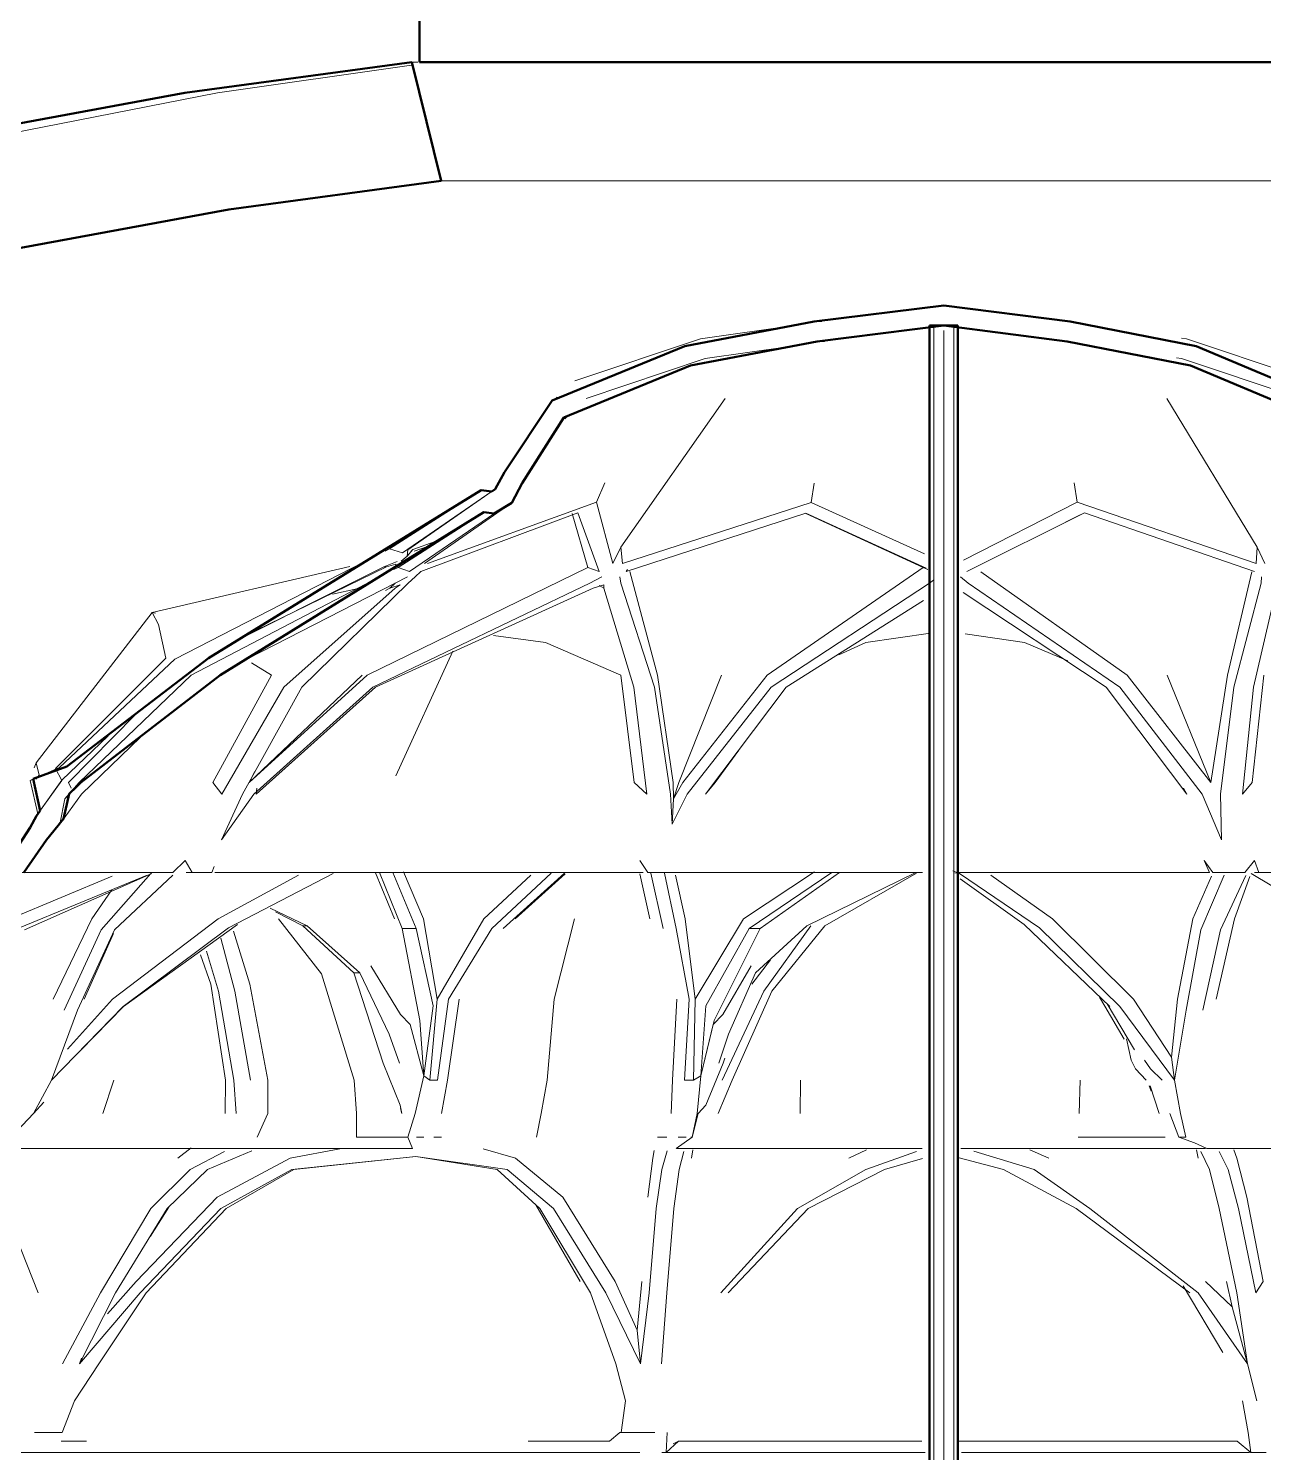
# Model space of a CAD drawing. Header units: metres. Extents: x 10 to 831, y 10 to 584.
# Drawn here: x 153.6 to 202.7, y 316.3 to 373 of the extents above; entities that cross this region are included whole.
import ezdxf

# ---------------------------------------------------------------- set-up
doc = ezdxf.new("R2010")
doc.units = ezdxf.units.M
doc.layers.add('CUT', color=7, linetype='Continuous', lineweight=50)
doc.layers.add('VIS', color=8, linetype='Continuous', lineweight=13)

msp = doc.modelspace()

# ---------------------------------------------------------------- linework, layer by layer
at = {"layer": 'CUT'}
for p, q in [((169.1428, 371.63), (169.1428, 391.63)), ((168.8344, 371.63), (159.808, 370.4124)), ((170, 366.9072), (168.8344, 371.63)), ((179.5716, 371.63), (169.1428, 371.63)), ((210.8572, 371.63), (179.5716, 371.63)), ((159.808, 370.4124), (150.9292, 368.774)), ((161.5504, 365.7696), (170, 366.9072)), ((153.2712, 364.2396), (161.5504, 365.7696)), ((184.8444, 361.31), (190, 361.9532)), ((190, 361.9532), (195.0332, 361.3092)), ((179.7036, 360.3336), (184.8444, 361.31)), ((190, 361.1468), (184.9624, 360.5184)), ((189.44, 271.9868), (189.44, 361.1468)), ((189.44, 361.1468), (189.604, 361.1468)), ((189.604, 361.1468), (190, 361.1468)), ((190, 361.1468), (190.396, 361.1468)), ((194.9092, 360.5184), (190, 361.1468)), ((190.396, 361.1468), (190.56, 361.1468)), ((190.56, 361.1468), (190.56, 271.9868)), ((195.0332, 361.3092), (200.0472, 360.3304)), ((184.9624, 360.5184), (179.9252, 359.5596)), ((199.818, 359.558), (194.9092, 360.5184)), ((174.4132, 358.1676), (179.7036, 360.3336)), ((200.0472, 360.3304), (205.1924, 358.1664)), ((179.9252, 359.5596), (174.8872, 357.492)), ((204.7272, 357.4876), (199.818, 359.558)), ((172.524, 355.31), (174.4132, 358.1676)), ((174.8872, 357.492), (173.22, 354.8724)), ((172.1512, 354.6404), (172.524, 355.31)), ((173.22, 354.8724), (172.812, 354.0992)), ((160.7424, 347.9084), (171.6, 354.5952)), ((171.6, 354.5952), (172.0132, 354.5464)), ((172.0132, 354.5464), (172.1512, 354.6404)), ((171.7024, 353.718), (161.214, 347.2408)), ((172.118, 353.6724), (171.7024, 353.718)), ((172.812, 354.0992), (172.118, 353.6724)), ((155.1048, 343.6016), (160.7424, 347.9084)), ((161.214, 347.2408), (155.6664, 342.9736)), ((153.7724, 343.1104), (155.1048, 343.6016)), ((154.042, 341.8376), (153.7724, 343.1104)), ((155.6664, 342.9736), (155.202, 342.5132)), ((155.202, 342.5132), (154.9764, 341.5228)), ((153.8992, 341.6428), (154.034, 341.8252)), ((154.034, 341.8252), (154.042, 341.8376)), ((153.0372, 340.2368), (153.642, 341.1712)), ((153.642, 341.1712), (153.8992, 341.6428)), ((154.7612, 341.2568), (154.2988, 340.6864)), ((154.8508, 341.3728), (154.7612, 341.2568)), ((154.9764, 341.5228), (154.8508, 341.3728)), ((154.2988, 340.6864), (153.3996, 339.3888))]:
    msp.add_line(p, q, dxfattribs=at)
at = {"layer": 'VIS'}
for p, q in [((169.1428, 371.63), (169.1428, 391.63)), ((168.8344, 371.63), (159.808, 370.4124)), ((168.8156, 371.514), (161.104, 370.4124)), ((169.07, 371.63), (168.8344, 371.63)), ((170, 366.9072), (168.8344, 371.63)), ((169.1428, 371.63), (169.2468, 371.63)), ((169.1428, 371.63), (179.5716, 371.63)), ((169.6272, 371.63), (169.2608, 371.63)), ((169.6272, 371.63), (169.4244, 371.6008)), ((169.676, 371.63), (169.8536, 371.63)), ((169.8536, 371.63), (170.3652, 371.63)), ((171.0156, 371.63), (170.3772, 371.63)), ((171.2012, 371.63), (171.0156, 371.63)), ((171.334, 371.63), (171.9372, 371.63)), ((171.9372, 371.63), (172.8212, 371.63)), ((173.6976, 371.63), (172.8312, 371.63)), ((174.1116, 371.63), (173.6976, 371.63)), ((174.3524, 371.63), (175.2516, 371.63)), ((175.2516, 371.63), (176.4484, 371.63)), ((177.4908, 371.63), (176.4552, 371.63)), ((178.1052, 371.63), (177.4908, 371.63)), ((178.4372, 371.63), (179.5716, 371.63)), ((179.5716, 371.63), (180.9988, 371.63)), ((179.5716, 371.63), (210.8572, 371.63)), ((182.1364, 371.63), (181.002, 371.63)), ((182.9092, 371.63), (182.1364, 371.63)), ((183.31, 371.63), (184.6016, 371.63)), ((184.6016, 371.63), (186.1628, 371.63)), ((187.318, 371.63), (186.162, 371.63)), ((188.1964, 371.63), (187.318, 371.63)), ((188.6388, 371.63), (190, 371.63)), ((190, 371.63), (191.588, 371.63)), ((192.682, 371.63), (191.5836, 371.63)), ((193.6068, 371.63), (192.682, 371.63)), ((194.0604, 371.63), (195.3984, 371.63)), ((195.3984, 371.63), (196.9052, 371.63)), ((197.8636, 371.63), (196.8976, 371.63)), ((198.7712, 371.63), (197.8636, 371.63)), ((199.2052, 371.63), (200.4284, 371.63)), ((200.4284, 371.63), (201.752, 371.63)), ((202.5092, 371.63), (201.7412, 371.63)), ((203.338, 371.63), (202.5092, 371.63)), ((159.808, 370.4124), (150.9292, 368.774)), ((161.104, 370.4124), (152.7856, 368.774)), ((161.5504, 365.7696), (170, 366.9072)), ((170, 366.9072), (170.0428, 366.9072)), ((170.0428, 366.9072), (170.1712, 366.9072)), ((170.1712, 366.9072), (170.3844, 366.9072)), ((170.3844, 366.9072), (170.6816, 366.9072)), ((170.6816, 366.9072), (171.0616, 366.9072)), ((171.0616, 366.9072), (171.5224, 366.9072)), ((171.5224, 366.9072), (172.0624, 366.9072)), ((172.0624, 366.9072), (172.6796, 366.9072)), ((172.6796, 366.9072), (173.3708, 366.9072)), ((173.3708, 366.9072), (174.1328, 366.9072)), ((174.1328, 366.9072), (174.9632, 366.9072)), ((174.9632, 366.9072), (175.858, 366.9072)), ((175.858, 366.9072), (176.8132, 366.9072)), ((176.8132, 366.9072), (177.8248, 366.9072)), ((177.8248, 366.9072), (178.8884, 366.9072)), ((178.8884, 366.9072), (180, 366.9072)), ((180, 366.9072), (181.1544, 366.9072)), ((181.1544, 366.9072), (182.3464, 366.9072)), ((182.3464, 366.9072), (183.5712, 366.9072)), ((183.5712, 366.9072), (184.8236, 366.9072)), ((184.8236, 366.9072), (186.098, 366.9072)), ((186.098, 366.9072), (187.3896, 366.9072)), ((187.3896, 366.9072), (188.692, 366.9072)), ((188.692, 366.9072), (190, 366.9072)), ((190, 366.9072), (191.308, 366.9072)), ((191.308, 366.9072), (192.6104, 366.9072)), ((192.6104, 366.9072), (193.902, 366.9072)), ((193.902, 366.9072), (195.1764, 366.9072)), ((195.1764, 366.9072), (196.4288, 366.9072)), ((196.4288, 366.9072), (197.6536, 366.9072)), ((197.6536, 366.9072), (198.8456, 366.9072)), ((198.8456, 366.9072), (200, 366.9072)), ((200, 366.9072), (201.1116, 366.9072)), ((201.1116, 366.9072), (202.1752, 366.9072)), ((202.1752, 366.9072), (203.1868, 366.9072)), ((153.2712, 364.2396), (161.5504, 365.7696)), ((190, 361.9532), (184.8424, 361.31)), ((190, 361.9532), (184.8444, 361.31)), ((195.0332, 361.3092), (190, 361.9532)), ((184.8444, 361.31), (179.7036, 360.3336)), ((180.3156, 360.6224), (184.1412, 361.168)), ((184.8424, 361.31), (183.458, 361.0464)), ((185.1476, 361.3116), (184.8424, 361.31)), ((184.8444, 361.31), (184.8424, 361.31)), ((190, 361.1468), (184.9604, 360.5184)), ((184.9624, 360.5184), (190, 361.1468)), ((189.44, 271.9868), (189.44, 361.1468)), ((189.44, 361.1468), (189.604, 361.1468)), ((189.44, 361.1468), (189.604, 361.1468)), ((189.604, 272.3884), (189.604, 361.1468)), ((189.604, 361.1468), (189.802, 361.1468)), ((189.604, 361.1468), (190, 361.1468)), ((190.396, 361.1468), (190, 361.1468)), ((190, 361.1468), (194.9092, 360.5184)), ((190, 272.3884), (190, 360.946)), ((190.396, 272.3884), (190.396, 361.1468)), ((190.396, 361.1468), (190.56, 361.1468)), ((190.56, 361.1468), (190.396, 361.1468)), ((190.56, 361.1468), (190.56, 271.9868)), ((195.2452, 361.254), (194.8432, 361.3116)), ((195.0332, 361.3092), (194.8432, 361.3116)), ((200.0472, 360.3304), (195.0332, 361.3092)), ((175.3216, 358.9556), (180.3156, 360.6224)), ((182.0736, 360.7832), (179.7, 360.3316)), ((179.9252, 359.5596), (184.9624, 360.5184)), ((184.9604, 360.5184), (183.9108, 360.318)), ((185.2564, 360.5184), (184.9604, 360.5184)), ((184.9624, 360.5184), (184.9604, 360.5184)), ((195.1256, 360.4616), (194.7316, 360.5184)), ((194.9092, 360.5184), (194.7316, 360.5184)), ((194.9092, 360.5184), (199.818, 359.558)), ((199.6656, 360.6224), (199.4648, 360.6512)), ((204.6452, 358.9556), (199.6656, 360.6224)), ((179.7, 360.3316), (174.408, 358.1628)), ((174.4132, 358.1676), (179.7036, 360.3336)), ((175.7692, 358.2492), (180.5128, 359.8384)), ((182.4412, 360.038), (179.9216, 359.558)), ((180.5128, 359.8384), (183.8728, 360.32)), ((199.4628, 359.8384), (199.2656, 359.8668)), ((204.1944, 358.2492), (199.4628, 359.8384)), ((200.0472, 360.3304), (205.1924, 358.1664)), ((179.9216, 359.558), (174.882, 357.4876)), ((179.9252, 359.5596), (174.8872, 357.492)), ((204.7272, 357.4876), (199.818, 359.558)), ((172.524, 355.31), (174.4132, 358.1676)), ((174.4132, 358.1676), (174.408, 358.1628)), ((174.4828, 358.1604), (174.6228, 358.2932)), ((181.306, 358.2492), (177.1456, 352.3368)), ((198.8732, 358.2492), (202.474, 352.3368)), ((172.5392, 355.3204), (174.0576, 357.63)), ((174.9288, 357.4432), (175.0688, 357.5776)), ((174.8872, 357.492), (173.22, 354.8724)), ((174.8872, 357.492), (174.882, 357.4876)), ((173.2352, 354.8828), (174.5292, 356.9292)), ((172.524, 355.31), (172.1512, 354.6404)), ((172.1672, 354.6516), (172.5392, 355.3204)), ((172.812, 354.0992), (173.22, 354.8724)), ((172.8276, 354.11), (173.2352, 354.8828)), ((176.5168, 354.8936), (176.1896, 354.1208)), ((184.722, 354.11), (184.8472, 354.8828)), ((195.1844, 354.8936), (195.3104, 354.1208)), ((171.6, 354.5952), (160.7424, 347.9084)), ((167.94, 352.2652), (171.618, 354.6064)), ((168.4572, 352.1012), (172.03, 354.558)), ((168.6736, 352.222), (172.1672, 354.6516)), ((171.618, 354.6064), (171.4432, 354.4984)), ((171.618, 354.6064), (171.6, 354.5952)), ((171.6, 354.5952), (172.0132, 354.5464)), ((171.618, 354.6064), (172.03, 354.558)), ((172.1512, 354.6404), (172.0132, 354.5464)), ((172.0132, 354.5464), (172.03, 354.558)), ((172.1672, 354.6516), (172.03, 354.558)), ((172.1672, 354.6516), (172.1512, 354.6404)), ((161.214, 347.2408), (171.7024, 353.718)), ((168.2892, 351.528), (171.7204, 353.7292)), ((168.7444, 351.3672), (172.1348, 353.6836)), ((175.4432, 353.6952), (169.1872, 351.3672)), ((169.338, 351.6836), (172.8276, 354.11)), ((169.4544, 351.6836), (176.1896, 354.1208)), ((171.7204, 353.7292), (171.5456, 353.6212)), ((171.7204, 353.7292), (171.7024, 353.718)), ((172.118, 353.6724), (171.7024, 353.718)), ((171.7204, 353.7292), (172.1348, 353.6836)), ((172.118, 353.6724), (172.812, 354.0992)), ((172.118, 353.6724), (172.1348, 353.6836)), ((172.8276, 354.11), (172.1348, 353.6836)), ((172.8276, 354.11), (172.812, 354.0992)), ((175.8352, 351.528), (175.2096, 353.676)), ((176.2832, 351.3672), (175.4432, 353.6952)), ((176.834, 351.6836), (176.1896, 354.1208)), ((184.722, 354.11), (177.2128, 351.6836)), ((177.3636, 351.3672), (184.5092, 353.6836)), ((189.2972, 351.4888), (184.5092, 353.6836)), ((189.1776, 351.528), (184.5148, 353.668)), ((189.2324, 352.0668), (184.722, 354.11)), ((190.7804, 351.8116), (195.3104, 354.1208)), ((195.5972, 353.6952), (190.9144, 351.3672)), ((195.4316, 353.6108), (194.2496, 353.0248)), ((202.4336, 351.6836), (195.3104, 354.1208)), ((202.362, 351.3672), (195.5972, 353.6952)), ((168.8724, 352.234), (169.7656, 352.5572)), ((167.94, 352.2652), (167.7692, 352.1776)), ((167.94, 352.2652), (168.4572, 352.1012)), ((168.412, 351.7728), (168.6468, 351.9784)), ((168.8724, 352.234), (168.6468, 351.9784)), ((168.6468, 351.9784), (168.6736, 352.222)), ((168.8724, 352.234), (168.8132, 352.1684)), ((169.4524, 352.3636), (168.9284, 352.168)), ((177.1456, 352.3368), (176.834, 351.6836)), ((177.1456, 352.3368), (177.2128, 351.6836)), ((202.474, 352.3368), (202.4336, 351.6836)), ((202.474, 352.3368), (202.7832, 351.6836)), ((166.3664, 351.5604), (158.4976, 349.7352)), ((166.9156, 351.7384), (159.4044, 347.8744)), ((167.8256, 351.5488), (162.6224, 349.0212)), ((167.7152, 351.5444), (164.2504, 349.8104)), ((175.8352, 351.528), (167.0616, 347.2408)), ((167.7152, 351.5444), (168.2504, 351.7636)), ((167.8256, 351.5488), (167.7152, 351.5444)), ((167.8256, 351.5488), (168.1928, 351.6552)), ((168.2892, 351.528), (168.1244, 351.442)), ((168.1928, 351.6552), (168.1988, 351.6056)), ((168.2892, 351.528), (168.7444, 351.3672)), ((169.1872, 351.3672), (168.9664, 351.1524)), ((175.8352, 351.528), (176.2832, 351.3672)), ((177.3636, 351.3672), (177.4168, 351.4476)), ((177.5156, 351.3564), (178.6148, 347.2408)), ((189.1776, 351.528), (182.9768, 347.2408)), ((189.1776, 351.528), (189.3704, 351.4476)), ((191.4816, 351.3492), (197.3, 347.2408)), ((202.2616, 351.3492), (201.2912, 347.2408)), ((167.3016, 351.0136), (160.0576, 347.2408)), ((168.1732, 350.894), (162.2952, 347.8836)), ((168.6864, 350.894), (164.4624, 346.7656)), ((175.9124, 350.894), (167.28, 346.7656)), ((167.9588, 350.694), (168.1732, 350.894)), ((167.9588, 350.694), (168.3652, 350.8272)), ((168.3652, 350.8272), (168.1704, 350.694)), ((168.1732, 350.894), (168.6672, 351.1524)), ((168.6864, 350.894), (168.9664, 351.1524)), ((175.9124, 350.894), (176.3932, 351.1524)), ((176.478, 350.8272), (176.0528, 350.694)), ((176.4736, 350.694), (176.288, 350.812)), ((176.478, 350.8272), (176.4736, 350.694)), ((177.1484, 350.894), (177.1136, 351.1524)), ((177.1484, 350.894), (178.496, 346.7656)), ((189.4276, 350.894), (183.1284, 346.7656)), ((189.4276, 350.894), (189.5964, 351.0232)), ((190.9768, 350.894), (190.6688, 351.1524)), ((190.9768, 350.894), (197.0052, 346.7656)), ((202.6348, 350.894), (201.5504, 346.7656)), ((202.6348, 350.894), (202.65, 351.1524)), ((168.1704, 350.694), (163.7472, 346.7656)), ((166.6424, 350.6772), (165.6816, 350.4668)), ((176.0528, 350.694), (167.3844, 346.7656)), ((167.9588, 350.694), (167.7872, 350.612)), ((176.4736, 350.694), (177.6648, 346.7656)), ((189.1892, 350.2028), (183.7264, 346.7656)), ((190.768, 350.5304), (196.4612, 346.7656)), ((203.236, 350.694), (202.3284, 346.7656)), ((153.8808, 343.7444), (158.4976, 349.7352)), ((158.4976, 349.7352), (158.63, 349.708)), ((158.7612, 349.2504), (158.4976, 349.7352)), ((159.0468, 347.9144), (158.7612, 349.2504)), ((163.2188, 349.4216), (160.7688, 347.9092)), ((163.7556, 349.5628), (162.2704, 348.8196)), ((163.6856, 348.7548), (161.24, 347.2408)), ((172.0792, 348.8224), (174.148, 348.5404)), ((174.148, 348.5404), (177.1556, 347.2408)), ((185.824, 348.0532), (186.9028, 348.5404)), ((186.9028, 348.5404), (189.4744, 348.9072)), ((190.8552, 348.8788), (193.2172, 348.5404)), ((193.2172, 348.5404), (194.9448, 347.8092)), ((154.6552, 343.5252), (159.0468, 347.9144)), ((155.1048, 343.6016), (160.7424, 347.9084)), ((160.7688, 347.9092), (155.1396, 343.606)), ((168.1944, 343.2388), (170.4708, 348.1928)), ((154.8196, 343.5628), (159.4044, 347.8744)), ((162.4612, 347.728), (163.2572, 347.2408)), ((155.6004, 342.9736), (160.0576, 347.2408)), ((161.214, 347.2408), (155.6664, 342.9736)), ((161.24, 347.2408), (155.6948, 342.9736)), ((160.9216, 342.9736), (163.2572, 347.2408)), ((162.3656, 342.9736), (166.86, 347.2408)), ((167.0616, 347.2408), (162.3656, 342.9736)), ((177.6856, 342.9736), (177.1556, 347.2408)), ((179.2348, 342.9736), (178.6148, 347.2408)), ((181.1608, 347.2408), (179.456, 342.9736)), ((179.6192, 342.9736), (182.9768, 347.2408)), ((200.6256, 342.9736), (197.3, 347.2408)), ((200.6256, 342.9736), (198.8976, 347.2408)), ((201.2912, 347.2408), (200.6256, 342.9736)), ((202.2752, 342.9736), (202.7396, 347.2408)), ((161.274, 342.498), (163.7472, 346.7656)), ((162.0908, 342.498), (164.4624, 346.7656)), ((162.5448, 342.498), (167.28, 346.7656)), ((162.6408, 342.498), (167.3844, 346.7656)), ((178.1916, 342.498), (177.6648, 346.7656)), ((179.1256, 342.498), (178.496, 346.7656)), ((179.7848, 342.498), (183.1284, 346.7656)), ((180.524, 342.498), (183.7264, 346.7656)), ((199.68, 342.498), (196.4612, 346.7656)), ((200.2776, 342.498), (197.0052, 346.7656)), ((201.0104, 342.498), (201.5504, 346.7656)), ((201.8852, 342.498), (202.3284, 346.7656)), ((155.1732, 342.9736), (157.8456, 345.676)), ((154.9032, 343.0536), (156.7568, 344.826)), ((155.692, 342.498), (158.04, 344.7652)), ((180.904, 342.9736), (181.8408, 344.2536)), ((153.6416, 343.0532), (155.1396, 343.606)), ((154.8196, 343.5628), (153.6416, 343.0532)), ((153.7724, 343.1104), (155.1048, 343.6016)), ((153.8808, 343.7444), (153.8032, 343.5464)), ((153.8808, 343.7444), (154.0124, 343.2552)), ((154.6552, 343.5252), (154.91, 343.0472)), ((162.3656, 342.9736), (162.588, 343.4004)), ((153.7724, 343.1104), (153.6416, 343.0532)), ((153.9592, 341.72), (153.6416, 343.0532)), ((153.7724, 343.1104), (154.042, 341.8376)), ((154.0124, 343.2552), (153.8768, 343.0948)), ((154.9032, 343.0536), (153.9592, 341.72)), ((154.91, 343.0472), (153.9592, 341.72)), ((154.91, 343.0472), (154.9032, 343.0536)), ((155.6004, 342.9736), (155.0316, 342.3156)), ((155.0316, 342.3156), (155.6948, 342.9736)), ((155.1732, 342.9736), (155.2752, 342.736)), ((155.6664, 342.9736), (155.202, 342.5132)), ((161.274, 342.498), (160.9216, 342.9736)), ((177.6856, 342.9736), (178.1916, 342.498)), ((179.2348, 342.9736), (179.252, 342.3156)), ((179.6192, 342.9736), (179.252, 342.3156)), ((179.252, 342.3156), (179.456, 342.9736)), ((180.904, 342.9736), (180.524, 342.498)), ((201.8852, 342.498), (202.2752, 342.9736)), ((155.692, 342.498), (154.8232, 341.3136)), ((154.8232, 341.3136), (155.0316, 342.3156)), ((154.9764, 341.5228), (155.202, 342.5132)), ((155.202, 342.5132), (155.0316, 342.3156)), ((162.5448, 342.498), (161.258, 340.6864)), ((161.258, 340.6864), (162.0908, 342.498)), ((162.6408, 342.498), (162.672, 342.736)), ((179.188, 341.3136), (179.1256, 342.498)), ((179.7848, 342.498), (179.188, 341.3136)), ((179.188, 341.3136), (179.252, 342.3156)), ((199.68, 342.498), (199.5404, 342.736)), ((201.0516, 340.6864), (200.2776, 342.498)), ((201.0104, 342.498), (201.0516, 340.6864)), ((153.9592, 341.72), (153.6608, 341.1728)), ((153.8992, 341.6428), (154.034, 341.8252)), ((153.9592, 341.72), (154.042, 341.8376)), ((154.034, 341.8252), (153.9592, 341.72)), ((154.034, 341.8252), (154.042, 341.8376)), ((153.0372, 340.2368), (153.642, 341.1712)), ((153.8992, 341.6428), (153.642, 341.1712)), ((153.642, 341.1712), (153.6608, 341.1728)), ((154.2988, 340.6864), (154.7612, 341.2568)), ((154.8232, 341.3136), (154.3152, 340.6864)), ((154.8508, 341.3728), (154.7612, 341.2568)), ((154.8232, 341.3136), (154.9764, 341.5228)), ((154.9764, 341.5228), (154.8508, 341.3728)), ((154.2988, 340.6864), (153.3996, 339.3888)), ((153.41, 339.3888), (154.3152, 340.6864)), ((159.8156, 339.864), (159.3312, 339.3888)), ((159.8156, 339.864), (160.0956, 339.3888)), ((160.8832, 339.3888), (160.9716, 339.6264)), ((169.2972, 337.5364), (168.5008, 339.4164)), ((177.9036, 339.864), (178.2304, 339.3888)), ((182.0264, 337.5364), (184.8552, 339.4164)), ((190.632, 339.3484), (190.3636, 339.4472)), ((200.3636, 339.864), (200.7116, 339.3888)), ((200.3636, 339.864), (200.5744, 339.3888)), ((201.982, 339.3888), (202.3708, 339.864)), ((202.5412, 339.3888), (202.3708, 339.864)), ((156.9064, 339.2432), (152.8488, 337.5364)), ((158.304, 339.2792), (153.0184, 337.1072)), ((154.9384, 339.3888), (153.334, 339.3888)), ((153.426, 337.1072), (158.4936, 339.3512)), ((159.3312, 339.3888), (154.9384, 339.3888)), ((156.4724, 337.1072), (158.4552, 339.3512)), ((159.3312, 339.2792), (157.008, 337.1072)), ((160.0956, 339.3888), (159.854, 339.3888)), ((160.4628, 339.3888), (160.0956, 339.3888)), ((160.8832, 339.3888), (160.4628, 339.3888)), ((161, 339.3888), (162.4992, 339.3888)), ((164.33, 339.282), (161.1232, 337.5364)), ((165.7096, 339.3484), (161.5424, 337.1892)), ((166.9308, 339.3888), (162.4992, 339.3888)), ((166.9308, 339.3888), (172.3132, 339.3888)), ((168.1504, 337.5364), (167.3892, 339.3792)), ((168.4452, 337.152), (167.5496, 339.382)), ((169.0064, 337.152), (168.0748, 339.382)), ((171.6936, 337.5364), (173.568, 339.282)), ((172.014, 337.152), (174.3816, 339.3628)), ((172.3132, 339.3888), (178.0412, 339.3888)), ((172.4704, 337.152), (174.9036, 339.3628)), ((172.9436, 337.5364), (174.9424, 339.3352)), ((178.2992, 337.5364), (177.9128, 339.3352)), ((178.754, 339.3888), (178.2304, 339.3888)), ((178.836, 337.152), (178.3424, 339.3628)), ((179.2248, 339.3888), (178.754, 339.3888)), ((179.3524, 337.152), (178.8872, 339.3628)), ((179.2248, 339.3888), (179.0952, 339.3888)), ((183.97, 339.3888), (179.1444, 339.3888)), ((179.716, 337.5364), (179.3204, 339.282)), ((182.2556, 337.152), (185.5468, 339.382)), ((182.6992, 337.152), (185.8568, 339.382)), ((189.1496, 339.3888), (183.97, 339.3888)), ((188.86, 339.3768), (184.5476, 337.26)), ((188.9124, 339.3556), (185.268, 337.26)), ((190.632, 339.3484), (190.4416, 339.3684)), ((195.9288, 339.3888), (190.5448, 339.3888)), ((190.632, 339.3484), (193.8176, 337.1892)), ((190.6588, 339.1396), (193.196, 337.3128)), ((191.8688, 339.282), (194.3288, 337.5364)), ((200.5744, 339.3888), (195.9288, 339.3888)), ((200.652, 339.2432), (199.9084, 337.5364)), ((201.1612, 339.2792), (200.2348, 337.1072)), ((200.7116, 339.3888), (200.7916, 339.3888)), ((201.3572, 339.3888), (200.7116, 339.3888)), ((202.024, 339.268), (201.0192, 337.1072)), ((201.982, 339.3888), (201.3572, 339.3888)), ((202.1852, 339.2292), (201.5704, 337.5364)), ((205.9348, 337.1072), (202.238, 339.3512)), ((202.5412, 339.3888), (202.3628, 339.3888)), ((202.5412, 339.3888), (208.1268, 339.3888)), ((156.0972, 337.5364), (156.9032, 338.7004)), ((163.1988, 337.9656), (164.6728, 337.26)), ((163.41, 337.8212), (164.4928, 337.26)), ((156.0972, 337.5364), (154.5588, 334.3444)), ((161.1232, 337.5364), (156.9196, 334.3444)), ((157.352, 334.05), (161.5424, 337.1892)), ((157.3664, 334.05), (161.8988, 337.3128)), ((165.2436, 335.3484), (163.5344, 337.5364)), ((166.5228, 335.3952), (164.4928, 337.26)), ((164.4928, 337.26), (164.6728, 337.26)), ((166.7692, 335.3952), (164.6728, 337.26)), ((169.1592, 333.498), (168.4452, 337.152)), ((169.0064, 337.152), (168.4452, 337.152)), ((169.6868, 334.0876), (169.0064, 337.152)), ((169.8372, 334.3444), (169.2972, 337.5364)), ((169.8372, 334.3444), (171.6936, 337.5364)), ((170.2924, 334.3444), (172.014, 337.152)), ((174.4928, 334.3444), (175.3036, 337.5364)), ((179.8728, 334.3444), (179.3524, 337.152)), ((180.1072, 334.3444), (179.716, 337.5364)), ((180.1072, 334.3444), (182.0264, 337.5364)), ((180.5368, 334.0876), (182.2556, 337.152)), ((180.8652, 333.498), (182.6992, 337.152)), ((182.6992, 337.152), (182.2556, 337.152)), ((184.5476, 337.26), (182.5132, 335.3952)), ((184.7164, 337.26), (182.8468, 334.668)), ((185.268, 337.26), (183.1612, 334.668)), ((196.6128, 334.05), (193.196, 337.3128)), ((197.0084, 334.05), (193.8176, 337.1892)), ((197.554, 334.3444), (194.3288, 337.5364)), ((199.2976, 334.3444), (199.9084, 337.5364)), ((200.8464, 334.3444), (201.5704, 337.5364)), ((156.4724, 337.1072), (154.9988, 333.9148)), ((155.5368, 333.9148), (157.008, 337.1072)), ((156.9692, 336.956), (155.7928, 334.3444)), ((161.7872, 334.668), (161.2372, 336.774)), ((162.3872, 334.9452), (161.7432, 337.0508)), ((199.6484, 333.9148), (200.2348, 337.1072)), ((200.304, 333.9148), (201.0192, 337.1072)), ((160.8368, 334.9452), (160.4264, 336.1112)), ((161.1436, 334.668), (160.6604, 336.252)), ((168.3776, 333.7296), (167.2064, 335.672)), ((181.2088, 333.7296), (182.3364, 335.672)), ((183.1132, 335.9168), (182.3624, 334.9452)), ((161.4188, 331.126), (160.8368, 334.9452)), ((163.1076, 331.126), (162.3872, 334.9452)), ((166.5388, 331.126), (165.2436, 335.3484)), ((166.5228, 335.3952), (167.6984, 331.7952)), ((166.5228, 335.3952), (166.7692, 335.3952)), ((167.932, 332.9556), (166.7692, 335.3952)), ((181.4376, 332.9556), (182.5132, 335.3952)), ((155.136, 332.3624), (156.9196, 334.3444)), ((161.7464, 331.126), (161.1436, 334.668)), ((162.42, 331.126), (161.7872, 334.668)), ((169.8372, 334.3444), (169.556, 331.126)), ((170.2924, 334.3444), (169.8524, 331.126)), ((170.7152, 334.3444), (170.252, 331.126)), ((174.4928, 334.3444), (174.2192, 331.126)), ((179.374, 334.3444), (179.202, 331.126)), ((179.8728, 334.3444), (179.6828, 331.126)), ((180.1072, 334.3444), (180.0408, 331.126)), ((181.1792, 331.126), (182.8468, 334.668)), ((181.5816, 331.126), (183.1612, 334.668)), ((196.1984, 334.4224), (196.4096, 334.0676)), ((199.068, 332.032), (197.554, 334.3444)), ((199.2976, 334.3444), (199.068, 332.032)), ((154.4916, 331.126), (157.352, 334.05)), ((154.4916, 331.126), (155.5368, 333.9148)), ((155.6368, 332.2956), (157.3664, 334.05)), ((169.6868, 334.0876), (169.3124, 331.2908)), ((180.5368, 334.0876), (180.3332, 331.2908)), ((197.1792, 332.76), (196.4096, 334.0676)), ((197.59, 332.3244), (196.5004, 334.162)), ((199.1836, 331.126), (197.0084, 334.05)), ((199.1836, 331.126), (199.6484, 333.9148)), ((168.7724, 333.34), (168.3776, 333.7296)), ((169.3124, 331.2908), (168.7724, 333.34)), ((169.1592, 333.498), (169.3124, 331.2908)), ((180.3332, 331.2908), (180.8652, 333.498)), ((180.8304, 333.34), (180.3332, 331.2908)), ((180.8304, 333.34), (181.2088, 333.7296)), ((167.932, 332.9556), (168.3388, 331.7952)), ((181.048, 331.7952), (181.4376, 332.9556)), ((197.2724, 332.7688), (197.4596, 331.9136)), ((168.3684, 330.1352), (167.6984, 331.7952)), ((181.2256, 331.7952), (180.5388, 330.1352)), ((181.2256, 331.7952), (181.288, 331.9952)), ((197.6304, 331.5692), (197.4596, 331.9136)), ((198.0556, 331.126), (197.6304, 331.5692)), ((198.2324, 331.5692), (197.994, 331.9136)), ((198.2324, 331.5692), (198.696, 331.126)), ((199.068, 332.032), (199.1836, 331.126)), ((154.4916, 331.126), (153.776, 329.7956)), ((156.9756, 331.126), (156.536, 329.7956)), ((161.4188, 331.126), (161.4068, 329.7956)), ((161.8432, 329.7956), (161.7464, 331.126)), ((163.1076, 331.126), (163.0988, 329.7956)), ((166.5388, 331.126), (166.6324, 329.7956)), ((168.9736, 329.7956), (169.3124, 331.2908)), ((169.3124, 331.2908), (169.556, 331.126)), ((169.556, 331.126), (169.8524, 331.126)), ((170.016, 329.7956), (170.252, 331.126)), ((174.2192, 331.126), (173.978, 329.7956)), ((179.202, 331.126), (179.1496, 329.7956)), ((180.0408, 331.126), (179.6828, 331.126)), ((180.3332, 331.2908), (180.0408, 331.126)), ((180.1884, 329.7956), (180.3332, 331.2908)), ((181.0268, 329.7956), (181.5816, 331.126)), ((184.3044, 331.126), (184.2872, 329.7956)), ((195.4356, 331.126), (195.3872, 329.7956)), ((198.2608, 330.6824), (198.1708, 330.904)), ((198.5676, 329.7956), (198.212, 330.904)), ((199.1836, 331.126), (199.4184, 329.7956)), ((153.776, 329.7956), (152.8924, 328.8492)), ((153.776, 329.7956), (154.1892, 330.248)), ((162.6788, 328.8492), (163.0988, 329.7956)), ((166.6316, 328.8492), (166.6324, 329.7956)), ((168.436, 329.7956), (168.3684, 330.1352)), ((168.436, 329.7956), (168.3808, 329.9956)), ((168.6812, 328.8492), (168.9736, 329.7956)), ((173.7964, 328.8492), (173.978, 329.7956)), ((180.2292, 329.7956), (179.9944, 328.8492)), ((179.9944, 328.8492), (180.1884, 329.7956)), ((180.2292, 329.7956), (180.5388, 330.1352)), ((199.354, 328.8492), (198.9964, 329.7956)), ((199.4184, 329.7956), (199.6316, 328.8492)), ((168.6812, 328.8492), (166.6316, 328.8492)), ((168.6812, 328.8492), (168.8592, 328.3984)), ((169.3124, 328.8492), (169.0176, 328.8492)), ((170.018, 328.8492), (169.7044, 328.8492)), ((178.6044, 328.8492), (178.9816, 328.8492)), ((179.9944, 328.8492), (179.3596, 328.3984)), ((179.4364, 328.8492), (179.7572, 328.8492)), ((179.9944, 328.8492), (179.9348, 328.8492)), ((195.3476, 328.8488), (198.8168, 328.8488)), ((199.354, 328.8492), (199.9776, 328.6236)), ((199.354, 328.8492), (199.4244, 328.8492)), ((199.354, 328.8492), (199.6316, 328.8492)), ((152.0828, 328.3984), (156.0636, 328.3984)), ((162.4688, 328.3984), (156.0636, 328.3984)), ((159.528, 328.0184), (160.06, 328.4336)), ((161.384, 328.28), (160.0156, 327.568)), ((162.4644, 328.3064), (160.6996, 327.568)), ((162.4688, 328.3984), (167.066, 328.3984)), ((165.9692, 328.396), (163.9964, 328.0184)), ((164.0644, 327.568), (168.99, 328.082)), ((164.1456, 327.568), (168.99, 328.082)), ((167.066, 328.3984), (168.8592, 328.3984)), ((172.2332, 327.568), (168.99, 328.082)), ((172.63, 327.568), (168.99, 328.082)), ((171.6736, 328.396), (172.96, 328.0184)), ((178.4732, 328.33), (178.4224, 328.0184)), ((178.996, 328.3064), (178.7788, 327.568)), ((179.4424, 328.3984), (179.3776, 328.3984)), ((179.4424, 328.3984), (184.0088, 328.3984)), ((179.6584, 328.28), (179.472, 327.568)), ((180.0224, 328.3504), (179.966, 328.0184)), ((189.1444, 328.3984), (184.0088, 328.3984)), ((186.9272, 328.3504), (186.2288, 328.0184)), ((188.9152, 328.28), (186.8976, 327.568)), ((190.6788, 328.3984), (195.89, 328.3984)), ((191.1972, 328.2948), (193.5948, 327.568)), ((193.4228, 328.3504), (194.1856, 328.0184)), ((195.89, 328.3984), (200.0888, 328.3984)), ((199.9776, 328.6236), (200.476, 328.3984)), ((200.0528, 328.3504), (200.1216, 328.0184)), ((200.0888, 328.3984), (200.4168, 328.3984)), ((200.2372, 328.28), (200.5792, 327.568)), ((200.9048, 328.3984), (200.476, 328.3984)), ((200.476, 328.3984), (200.5232, 328.3984)), ((206.3784, 328.3984), (200.9048, 328.3984)), ((200.9656, 328.28), (201.3172, 327.568)), ((201.5432, 328.3504), (201.664, 328.0184)), ((160.0156, 327.568), (158.4552, 326.0124)), ((160.6996, 327.568), (159.1056, 326.0124)), ((163.9964, 328.0184), (161.0932, 326.4628)), ((161.2392, 326.0124), (164.0644, 327.568)), ((161.4504, 326.0124), (164.1456, 327.568)), ((172.2332, 327.568), (173.9328, 326.0124)), ((172.63, 327.568), (174.4732, 326.0124)), ((172.96, 328.0184), (174.8456, 326.4628)), ((178.2304, 326.4628), (178.4224, 328.0184)), ((178.5596, 326.0124), (178.7788, 327.568)), ((179.2596, 326.0124), (179.472, 327.568)), ((184.178, 326.0124), (186.8976, 327.568)), ((184.606, 326.0124), (187.6476, 327.568)), ((189.1612, 328.0028), (187.6476, 327.568)), ((190.6204, 328.034), (192.3768, 327.568)), ((195.266, 326.0124), (192.3768, 327.568)), ((195.8076, 326.0124), (193.5948, 327.568)), ((200.9564, 326.0124), (200.5792, 327.568)), ((201.7232, 326.0124), (201.3172, 327.568)), ((202.0576, 326.4628), (201.664, 328.0184)), ((161.0932, 326.4628), (157.8644, 323.11)), ((176.9204, 323.11), (174.8456, 326.4628)), ((202.7112, 323.11), (202.0576, 326.4628)), ((153.9604, 322.66), (152.6452, 326.0124)), ((156.4412, 322.66), (158.4552, 326.0124)), ((157.0424, 322.66), (159.1056, 326.0124)), ((161.2392, 326.0124), (158.0228, 322.66)), ((161.4504, 326.0124), (158.266, 322.66)), ((158.4344, 324.9156), (159.168, 326.076)), ((173.7696, 326.158), (175.5324, 323.11)), ((175.9416, 322.66), (173.9328, 326.0124)), ((176.552, 322.66), (174.4732, 326.0124)), ((178.2768, 322.66), (178.5596, 326.0124)), ((178.9856, 322.66), (179.2596, 326.0124)), ((181.1264, 322.66), (184.178, 326.0124)), ((181.4272, 322.66), (184.606, 326.0124)), ((199.792, 322.66), (195.266, 326.0124)), ((200.128, 322.66), (195.8076, 326.0124)), ((201.6668, 322.66), (200.9564, 326.0124)), ((202.4236, 322.66), (201.7232, 326.0124)), ((156.7244, 321.8252), (157.8644, 323.11)), ((177.8052, 321.1824), (176.9204, 323.11)), ((177.8052, 321.1824), (177.9816, 323.11)), ((201.4772, 322.098), (200.4164, 323.11)), ((201.4772, 322.098), (201.256, 323.11)), ((202.4236, 322.66), (202.7112, 323.11)), ((156.4412, 322.66), (154.934, 319.84)), ((155.6044, 319.84), (158.0228, 322.66)), ((155.6044, 319.84), (157.0424, 322.66)), ((156.3764, 319.84), (158.266, 322.66)), ((176.9492, 319.84), (175.9416, 322.66)), ((177.9332, 319.84), (176.552, 322.66)), ((177.9332, 319.84), (178.2768, 322.66)), ((178.7704, 319.84), (178.9856, 322.66)), ((201.106, 320.29), (199.5256, 322.934)), ((202.0832, 319.84), (200.128, 322.66)), ((202.0832, 319.84), (201.6668, 322.66)), ((201.4772, 322.098), (202.0832, 319.84)), ((177.8052, 321.1824), (177.9332, 319.84)), ((156.3764, 319.84), (155.4104, 318.3604)), ((155.6044, 319.84), (155.696, 320.0636)), ((176.9492, 319.84), (177.3388, 318.3604)), ((202.0832, 319.84), (202.4628, 318.3604)), ((155.4104, 318.3604), (154.9168, 317.1036)), ((177.3388, 318.3604), (177.1628, 317.1036)), ((202.1104, 317.1036), (201.8868, 318.3604)), ((153.85, 317.1036), (153.818, 317.1036)), ((154.4908, 317.1036), (153.85, 317.1036)), ((154.9168, 317.1036), (154.4908, 317.1036)), ((155.8832, 316.7628), (154.8852, 316.7628)), ((173.4672, 316.7628), (176.7028, 316.7628)), ((176.7028, 316.7628), (177.1076, 317.1036)), ((177.1076, 317.1036), (177.448, 317.1036)), ((177.1076, 317.1036), (177.1628, 317.1036)), ((177.1628, 317.1036), (177.818, 317.1036)), ((177.818, 317.1036), (178.5004, 317.1036)), ((178.9564, 316.3124), (178.9972, 317.1036)), ((178.9564, 316.3124), (179.4468, 316.7628)), ((179.4468, 316.7628), (179.2344, 316.65)), ((183.9296, 316.7628), (179.4468, 316.7628)), ((189.128, 316.7628), (183.9296, 316.7628)), ((190.7276, 316.7628), (190.5276, 316.7628)), ((190.7276, 316.7628), (196.9452, 316.7628)), ((196.9452, 316.7628), (201.6784, 316.7628)), ((201.6784, 316.7628), (202.2148, 316.3124)), ((202.2148, 316.3124), (202.1104, 317.1036)), ((153.7184, 316.3124), (153.1152, 316.3124)), ((154.148, 316.3124), (153.7184, 316.3124)), ((155.3468, 316.3124), (154.148, 316.3124)), ((155.3468, 316.3124), (158.8496, 316.3124)), ((163.7296, 316.3124), (158.8496, 316.3124)), ((168.8084, 316.3124), (163.7296, 316.3124)), ((173.6572, 316.3124), (168.8084, 316.3124)), ((177.3064, 316.3124), (173.6572, 316.3124)), ((177.3064, 316.3124), (177.9092, 316.3124)), ((178.9564, 316.3124), (178.7772, 316.3124)), ((183.724, 316.3124), (178.7808, 316.3124)), ((183.724, 316.3124), (189.2644, 316.3124)), ((190.7008, 316.3124), (197.2972, 316.3124)), ((202.1628, 316.3124), (197.2972, 316.3124)), ((202.8344, 316.3124), (202.2148, 316.3124)), ((202.2148, 316.3124), (202.3756, 316.3124))]:
    msp.add_line(p, q, dxfattribs=at)

doc.saveas('drawing.dxf')
